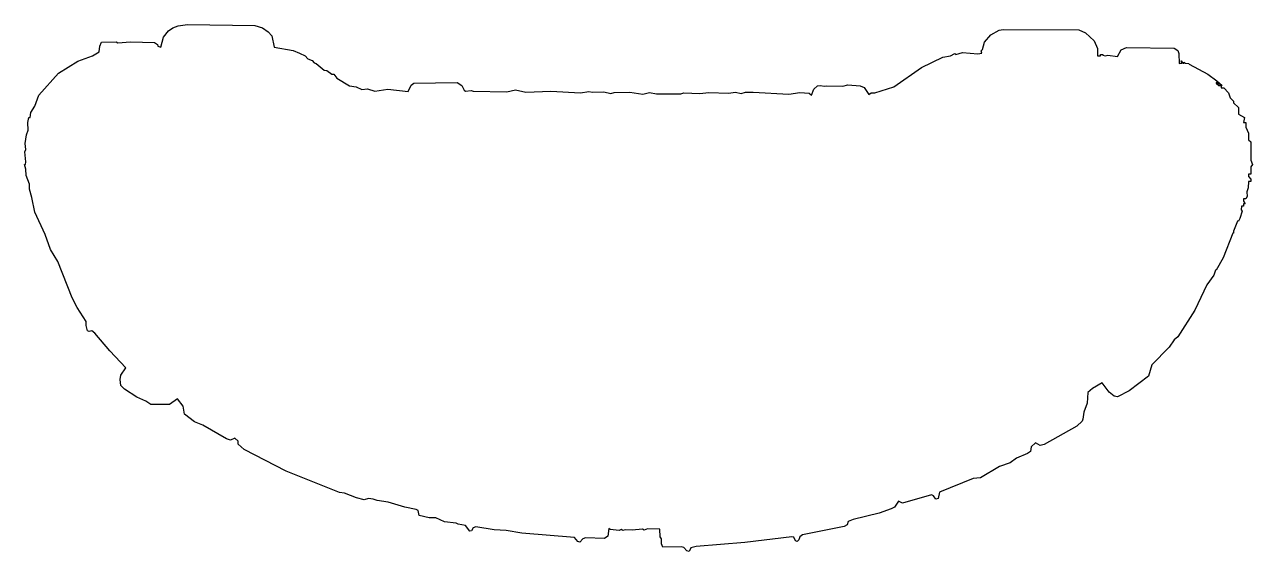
# Model space of a CAD drawing. Header units: millimetres. Extents: x -207 to 198, y -82 to 92.
import ezdxf

# ---------------------------------------------------------------- set-up
doc = ezdxf.new("R2010")
doc.units = ezdxf.units.MM
doc.layers.add('CASE_OUTLINE', color=7, linetype='Continuous')

msp = doc.modelspace()

# ---------------------------------------------------------------- linework, layer by layer
at = {"layer": 'CASE_OUTLINE'}
msp.add_lwpolyline([(-203.3, 30.2), (-204.2, 35.1), (-205.05, 37.8), (-205, 39.5), (-206.1, 42.35), (-206.2, 44.35), (-206.65, 45.95), (-206.3, 45.95), (-206.25, 46.8), (-206.55, 50.05), (-206.2, 50.85), (-206.4, 52.8), (-206, 55.7), (-205.45, 57.25), (-205.6, 59.8), (-205.2, 61.4), (-204.8, 61.4), (-204.6, 63.1), (-203.3, 65.1), (-201.95, 68.75), (-195.5, 76), (-189.05, 80), (-184.25, 81.7), (-182.1, 83.05), (-181.85, 84.95), (-181.25, 86.2), (-176.5, 86.3), (-175.95, 86.05), (-171.8, 86.4), (-163.85, 86.15), (-162.9, 85.45), (-162.75, 84.95), (-161.7, 84.65), (-160.85, 87.9), (-159.25, 89.95), (-157.75, 91), (-156, 91.65), (-152.95, 92.05), (-130.8, 91.7), (-128.25, 91), (-126.4, 89.7), (-125.2, 88.35), (-124.45, 84.65), (-118.1, 83.55), (-116.05, 82.65), (-114.25, 81.7), (-113.35, 80.75), (-111.85, 80.2), (-111.25, 79.45), (-110.6, 79.25), (-107.9, 77.05), (-107.05, 76.9), (-105.45, 75.75), (-104.8, 75.65), (-103.8, 74.4), (-99.55, 71.9), (-97.35, 71.55), (-95.55, 70.65), (-93.7, 70.85), (-91.25, 70.15), (-87, 70.75), (-80.25, 70), (-79.25, 72.05), (-78.4, 72.7), (-64.15, 72.9), (-62.55, 71.95), (-61.85, 70.45), (-61.35, 70.05), (-59.55, 70.3), (-58.8, 70.05), (-47.8, 69.85), (-44.9, 70.55), (-41.55, 69.8), (-33.25, 70.05), (-23.45, 69.6), (-20.75, 70), (-19.5, 69.75), (-15.85, 69.85), (-13.45, 69.35), (-12.35, 69.7), (-7.25, 69.75), (-2.95, 69.1), (-0.7, 69.65), (1.6, 69.2), (9.6, 69.25), (10.6, 69.5), (15.85, 69.3), (18.8, 69.7), (25.3, 69.45), (27.55, 69.75), (29.45, 69.3), (30.9, 69.8), (33.45, 69.8), (45.2, 69.15), (48.8, 69.65), (51.8, 69.4), (52.6, 68.75), (53.35, 70.8), (54.65, 71.8), (55.6, 72), (56.75, 71.7), (57.65, 71.9), (62.9, 71.7), (64.55, 72.15), (68.65, 71.85), (69.95, 71.25), (71.5, 69), (72.3, 69.5), (73.45, 69.5), (79.8, 71.55), (88.9, 77.85), (95.85, 81.25), (98.4, 81.75), (99.9, 82.5), (100.15, 82.2), (102.35, 82.85), (107.4, 82.35), (108.7, 82.6), (108.55, 83.35), (109, 83.8), (109.6, 86.25), (111.7, 88.65), (114.4, 90.15), (115.8, 90.45), (140.75, 90.35), (142.85, 89.3), (145.75, 86.7), (146.8, 84.15), (146.8, 81.7), (147.85, 81.7), (147.85, 82.2), (148.65, 82.2), (148.65, 81.95), (149.4, 81.7), (150.25, 81.95), (153.4, 81.55), (154.6, 83.7), (156.4, 84.5), (172.15, 84.3), (173.35, 83.45), (173.7, 82.5), (173.8, 79.25), (174.65, 79.3), (174.4, 80.1), (175, 79.35), (175.45, 79.35), (175.45, 79.7), (175.75, 79.3), (176.95, 79.25), (177, 78.95), (183.15, 75.65), (186.15, 73.55), (187.95, 71.95), (186, 73), (186, 72.75), (186.8, 71.95), (187.6, 71.95), (187.6, 71.15), (188.45, 71.15), (190.05, 69.5), (190.6, 67.95), (191.7, 66.85), (191.65, 66.25), (193.3, 64.7), (193.3, 62.55), (195.25, 61.45), (194.95, 59.8), (195.75, 59.8), (195.75, 58.25), (196.55, 56.3), (196.55, 54.1), (197.35, 53.4), (197.4, 47.35), (197.9, 45.95), (197.35, 45.15), (197.35, 42.75), (196.55, 42.75), (196.55, 41.95), (197.35, 41.1), (197.35, 40.3), (196.55, 40.3), (196.45, 38.2), (196, 36.95), (196.2, 35.4), (195.75, 34.6), (194.95, 34.6), (194.95, 33.8), (195.5, 33), (194.95, 33), (194.95, 32.15), (194.3, 32.2), (194.2, 30.95), (194.55, 30.55), (193.7, 28.1), (193.3, 27.3), (193, 27.3), (191.7, 23.95), (191.7, 23.25), (191.4, 23.25), (188.25, 15.15), (186, 11.05), (185.75, 11.05), (185.2, 9.45), (182.85, 6.25), (178.95, -2.1), (173.3, -10.85), (172.15, -11.9), (170.45, -14.3), (164.8, -20.05), (163.6, -23.85), (157.3, -28.7), (153.45, -30.65), (152.35, -30.45), (150.7, -29.15), (148.35, -26.05), (145.25, -27.9), (143.7, -29.2), (143.4, -32.7), (142.3, -35.75), (142, -38.05), (141.8, -38.65), (140.05, -40.35), (129.3, -46.4), (127.95, -46.7), (126.4, -45.85), (125.05, -47.15), (124.8, -48.65), (123.8, -49.35), (120.15, -50.9), (118.05, -52.35), (114.6, -53.6), (108.25, -57.35), (105.9, -57.55), (94.75, -62.05), (94.4, -64.1), (93.55, -64.35), (92.85, -63.3), (92.2, -62.95), (82.65, -65.7), (81.3, -65.05), (79.95, -67.05), (78.85, -67.6), (74.95, -68.95), (66.3, -71.05), (64.7, -71.75), (64.35, -72.85), (63.35, -73.4), (49.65, -76.15), (48.75, -76.75), (48.5, -77.75), (47.95, -78.3), (47.35, -78.15), (46.75, -76.9), (46.1, -76.75), (30.65, -78.65), (14.6, -79.95), (12.9, -80.4), (12.3, -81.6), (11.5, -81.45), (10.55, -80.25), (9.7, -80.1), (3.65, -80.15), (3.2, -79.1), (3.2, -77.4), (2.8, -76.8), (2.6, -74.25), (-1.45, -74.2), (-2.55, -74.55), (-3.1, -74.25), (-6.45, -74.6), (-8.75, -74.45), (-9.55, -74.7), (-10.1, -74.4), (-10.7, -74.65), (-13.7, -74.4), (-14.2, -74.05), (-14.45, -76.6), (-15.55, -77.35), (-21.8, -77.15), (-22.7, -77.4), (-23.75, -78.5), (-24.35, -78.3), (-25.5, -77), (-42.85, -75.55), (-47.95, -74.65), (-51.9, -74.5), (-58, -73.5), (-58.9, -73.8), (-59.4, -74.8), (-60, -74.9), (-61.35, -73), (-63.75, -72.65), (-64.4, -72.25), (-68.25, -71.85), (-71.15, -70.55), (-73.35, -70.55), (-76.6, -69.7), (-77, -68.1), (-77.6, -67.75), (-81.35, -67), (-86.8, -65.35), (-90.45, -64.85), (-91.75, -64.35), (-93.35, -64.2), (-94.75, -64.55), (-97.25, -63.9), (-101.2, -62.4), (-102.85, -62.15), (-120.45, -55.15), (-134.35, -47.95), (-136.3, -46.25), (-136.3, -45.2), (-137.4, -44.3), (-138.8, -44.95), (-140.15, -44.5), (-147.9, -39.95), (-150.65, -38.9), (-154, -36.35), (-154.35, -33.75), (-156.3, -31.25), (-158.85, -33.15), (-165.1, -33.15), (-166.65, -32.1), (-169.7, -30.75), (-173.75, -28.15), (-174.9, -26.9), (-175.2, -24.95), (-174.9, -23.5), (-173.25, -21.05), (-178.6, -15.5), (-183.5, -9.7), (-184.5, -8.9), (-185.4, -9.15), (-185.9, -8.85), (-186.4, -7.1), (-186.35, -5.8), (-189.35, -1.2), (-191, 1.95), (-195.7, 14), (-198.1, 17.9), (-199.9, 22.9)], close=True, dxfattribs=at)

doc.saveas('drawing.dxf')
